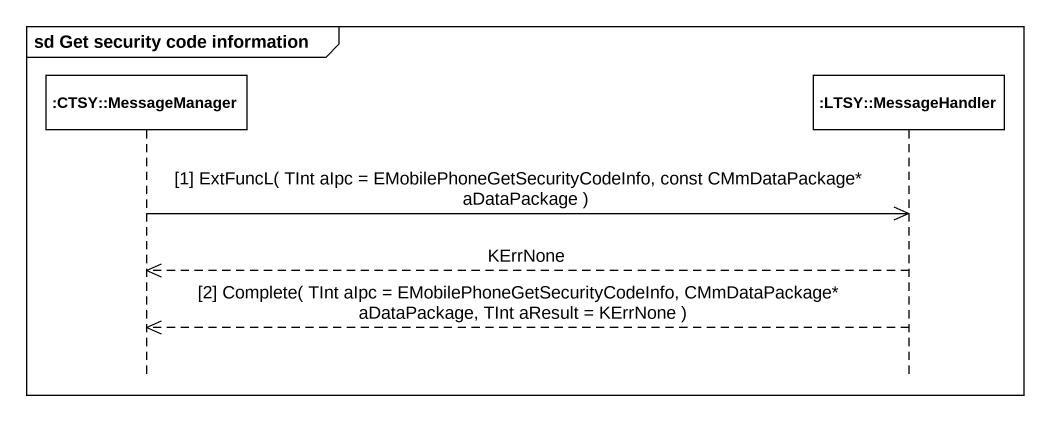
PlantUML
@startuml
mainframe sd Get security code information
hide footbox
participant ":CTSY::MessageManager" as CTSY_MessageManager
participant ":LTSY::MessageHandler" as LTSY_MessageHandler

CTSY_MessageManager ->> LTSY_MessageHandler : [1] ExtFuncL( TInt aIpc = EMobilePhoneGetSecurityCodeInfo, const CMmDataPackage* aDataPackage )
LTSY_MessageHandler -->> CTSY_MessageManager : KErrNone
LTSY_MessageHandler -->> CTSY_MessageManager : [2] Complete( TInt aIpc = EMobilePhoneGetSecurityCodeInfo, CMmDataPackage* aDataPackage, TInt aResult = KErrNone )
@enduml
